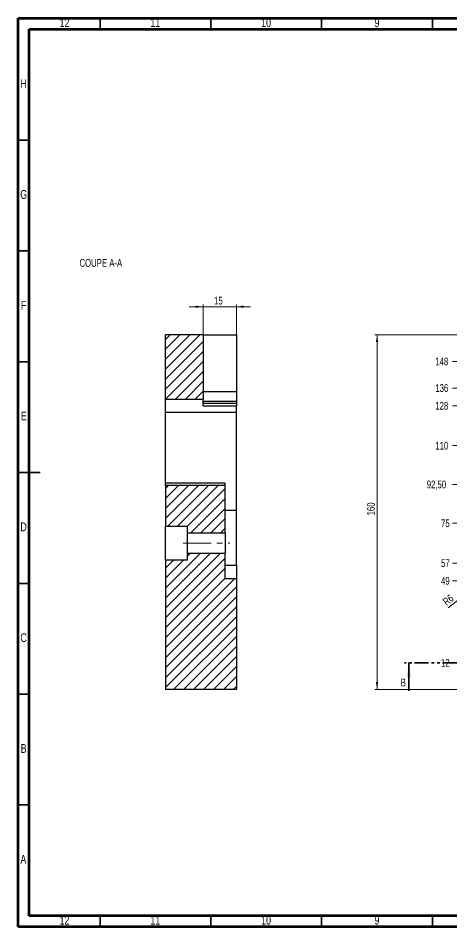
# Model space of a CAD drawing. Header units: millimetres. Extents: x 15 to 589, y 5 to 415.
# Drawn here: x 15 to 210.8, y 5 to 415 of the extents above; entities that cross this region are included whole.
import ezdxf

# ---------------------------------------------------------------- set-up
doc = ezdxf.new("R2010")
doc.units = ezdxf.units.MM
doc.linetypes.add('CENTERX2', pattern=[20.32, 12.7, -2.54, 2.54, -2.54])
doc.linetypes.add('PHANTOM', pattern=[12.7, 6.35, -1.27, 1.27, -1.27, 1.27, -1.27])
doc.styles.add('SLDTEXTSTYLE0', font='TXT', dxfattribs={"width": 0.75})
doc.dimstyles.new('SLDDIMSTYLE1', dxfattribs={"dimtxt": 3.5, "dimasz": 3.302, "dimexe": 0, "dimexo": 0.0625, "dimgap": 0.875, "dimtad": 0, "dimtih": 1, "dimtoh": 1, "dimrnd": 1e-09, "dimzin": 12, "dimdsep": 46, "dimtxsty": 'SLDTEXTSTYLE0', "dimblk1": 'NONE', "dimblk2": 'NONE', "dimsah": 1, "dimcen": 0.09, "dimadec": 0, "dimazin": 3, "dimtfac": 1, "dimtofl": 0, "dimtmove": 0, "dimatfit": 3, "dimldrblk": 'NONE', "dimfxl": 1, "dimfrac": 2, "dimtolj": 1, "dimtzin": 12, "dimarcsym": 0})
doc.dimstyles.new('SLDDIMSTYLE3', dxfattribs={"dimtxt": 3.5, "dimasz": 3.302, "dimexe": 0, "dimexo": 0.0625, "dimgap": 0.875, "dimtad": 1, "dimrnd": 1e-09, "dimzin": 12, "dimdsep": 46, "dimtxsty": 'SLDTEXTSTYLE0', "dimsah": 1, "dimcen": 0.09, "dimadec": 0, "dimazin": 3, "dimtfac": 1, "dimtofl": 0, "dimtmove": 0, "dimatfit": 3, "dimfxl": 1, "dimfrac": 2, "dimtolj": 1, "dimtzin": 12, "dimarcsym": 0})
doc.dimstyles.new('SLDDIMSTYLE4', dxfattribs={"dimtxt": 3.5, "dimasz": 3.302, "dimexe": 0, "dimexo": 0.0625, "dimgap": 0.875, "dimtad": 1, "dimrnd": 1e-09, "dimzin": 12, "dimdsep": 46, "dimtxsty": 'SLDTEXTSTYLE0', "dimsah": 1, "dimcen": 0, "dimadec": 0, "dimazin": 3, "dimtfac": 1, "dimtofl": 0, "dimtmove": 0, "dimatfit": 3, "dimfxl": 1, "dimfrac": 2, "dimtolj": 1, "dimtzin": 12, "dimarcsym": 0})
doc.dimstyles.new('SLDDIMSTYLE5', dxfattribs={"dimtxt": 3.5, "dimasz": 3.302, "dimexe": 0, "dimexo": 0.0625, "dimgap": 0.875, "dimtad": 1, "dimrnd": 1e-09, "dimzin": 12, "dimdsep": 46, "dimtxsty": 'SLDTEXTSTYLE0', "dimsah": 1, "dimcen": 0.09, "dimadec": 0, "dimazin": 3, "dimtfac": 1, "dimtmove": 0, "dimatfit": 0, "dimfxl": 1, "dimfrac": 2, "dimtolj": 1, "dimtzin": 12, "dimarcsym": 0})

# ---------------------------------------------------------------- blocks, each defined once
blk = doc.blocks.new('_D_1')
at = {"color": 7, "linetype": 'Continuous', "lineweight": 18}
blk.add_line((228.02, 124.13), (211.08, 124.13), dxfattribs=at)
at = {"color": 7, "linetype": 'Continuous', "lineweight": 18, "insert": (205.9, 125.87), "char_height": 3.5, "attachment_point": 1, "style": 'SLDTEXTSTYLE0'}
blk.add_mtext('12', dxfattribs=at)
blk = doc.blocks.new('_None')
blk = doc.blocks.new('_D_4')
at = {"color": 7, "linetype": 'Continuous', "lineweight": 18}
blk.add_line((231.02, 161.13), (211.08, 161.13), dxfattribs=at)
at = {"color": 7, "linetype": 'Continuous', "lineweight": 18, "insert": (205.9, 162.87), "char_height": 3.5, "attachment_point": 1, "style": 'SLDTEXTSTYLE0'}
blk.add_mtext('49', dxfattribs=at)
blk = doc.blocks.new('_D_6')
at = {"color": 7, "linetype": 'Continuous', "lineweight": 18}
blk.add_line((262.02, 169.13), (211.08, 169.13), dxfattribs=at)
at = {"color": 7, "linetype": 'Continuous', "lineweight": 18, "insert": (205.9, 170.87), "char_height": 3.5, "attachment_point": 1, "style": 'SLDTEXTSTYLE0'}
blk.add_mtext('57', dxfattribs=at)
blk = doc.blocks.new('_D_9')
at = {"color": 7, "linetype": 'Continuous', "lineweight": 18}
blk.add_line((233.02, 187.13), (211.08, 187.13), dxfattribs=at)
at = {"color": 7, "linetype": 'Continuous', "lineweight": 18, "insert": (205.9, 188.87), "char_height": 3.5, "attachment_point": 1, "style": 'SLDTEXTSTYLE0'}
blk.add_mtext('75', dxfattribs=at)
blk = doc.blocks.new('_D_11')
at = {"color": 7, "linetype": 'Continuous', "lineweight": 18}
blk.add_line((245.02, 204.63), (211.08, 204.63), dxfattribs=at)
at = {"color": 7, "linetype": 'Continuous', "lineweight": 18, "insert": (199.44, 206.37), "char_height": 3.5, "attachment_point": 1, "style": 'SLDTEXTSTYLE0'}
blk.add_mtext('92,50', dxfattribs=at)
blk = doc.blocks.new('_D_13')
at = {"color": 7, "linetype": 'Continuous', "lineweight": 18}
blk.add_line((233.02, 222.13), (211.08, 222.13), dxfattribs=at)
at = {"color": 7, "linetype": 'Continuous', "lineweight": 18, "insert": (203.32, 223.87), "char_height": 3.5, "attachment_point": 1, "style": 'SLDTEXTSTYLE0'}
blk.add_mtext('110', dxfattribs=at)
blk = doc.blocks.new('_D_16')
at = {"color": 7, "linetype": 'Continuous', "lineweight": 18}
blk.add_line((262.02, 240.13), (211.08, 240.13), dxfattribs=at)
at = {"color": 7, "linetype": 'Continuous', "lineweight": 18, "insert": (203.32, 241.87), "char_height": 3.5, "attachment_point": 1, "style": 'SLDTEXTSTYLE0'}
blk.add_mtext('128', dxfattribs=at)
blk = doc.blocks.new('_D_19')
at = {"color": 7, "linetype": 'Continuous', "lineweight": 18}
blk.add_line((231.02, 248.13), (211.08, 248.13), dxfattribs=at)
at = {"color": 7, "linetype": 'Continuous', "lineweight": 18, "insert": (203.32, 249.87), "char_height": 3.5, "attachment_point": 1, "style": 'SLDTEXTSTYLE0'}
blk.add_mtext('136', dxfattribs=at)
blk = doc.blocks.new('_D_21')
at = {"color": 7, "linetype": 'Continuous', "lineweight": 18}
blk.add_line((228.02, 260.13), (211.08, 260.13), dxfattribs=at)
at = {"color": 7, "linetype": 'Continuous', "lineweight": 18, "insert": (203.32, 261.87), "char_height": 3.5, "attachment_point": 1, "style": 'SLDTEXTSTYLE0'}
blk.add_mtext('148', dxfattribs=at)
blk = doc.blocks.new('_D_57')
at = {"color": 7, "linetype": 'Continuous', "lineweight": 18}
for p, q in [((216.02, 272.13), (176.02, 272.13)), ((177.02, 272.13), (177.02, 112.13)), ((216.02, 112.13), (176.02, 112.13))]:
    blk.add_line(p, q, dxfattribs=at)
for points in [[(177.02, 272.13), (176.51, 268.83), (177.53, 268.83)], [(177.02, 112.13), (177.53, 115.44), (176.51, 115.44)]]:
    blk.add_solid(points, dxfattribs=at)
at = {"color": 7, "linetype": 'Continuous', "lineweight": 18, "insert": (172.51, 190.64), "char_height": 3.5, "attachment_point": 1, "rotation": 90, "style": 'SLDTEXTSTYLE0'}
blk.add_mtext('160', dxfattribs=at)
blk = doc.blocks.new('_D_61')
at = {"color": 7, "linetype": 'Continuous', "lineweight": 18}
for q in [(232.02, 167.13), (209.06, 148.98)]:
    blk.add_line((227.31, 163.41), q, dxfattribs=at)
blk.add_solid([(227.31, 163.41), (224.41, 161.76), (225.04, 160.97)], dxfattribs=at)
at = {"color": 7, "linetype": 'Continuous', "lineweight": 18, "insert": (206.27, 152.51), "char_height": 3.5, "attachment_point": 1, "rotation": 38.3375, "style": 'SLDTEXTSTYLE0'}
blk.add_mtext('R6', dxfattribs=at)
blk = doc.blocks.new('_D_62')
at = {"color": 7, "linetype": 'Continuous', "lineweight": 18}
for p, q in [((98.5, 284.82), (92.15, 284.82)), ((98.5, 244.13), (98.5, 285.82)), ((98.5, 284.82), (113.5, 284.82)), ((113.5, 241.13), (113.5, 285.82)), ((113.5, 284.82), (119.85, 284.82))]:
    blk.add_line(p, q, dxfattribs=at)
for points in [[(98.5, 284.82), (95.2, 285.33), (95.2, 284.31)], [(113.5, 284.82), (116.81, 284.31), (116.81, 285.33)]]:
    blk.add_solid(points, dxfattribs=at)
at = {"color": 7, "linetype": 'Continuous', "lineweight": 18, "insert": (103.45, 289.33), "char_height": 3.5, "attachment_point": 1, "style": 'SLDTEXTSTYLE0'}
blk.add_mtext('15', dxfattribs=at)

msp = doc.modelspace()

# ---------------------------------------------------------------- hatches: boundary and pattern name
at = {"linetype": 'Continuous', "lineweight": 18}
h = msp.add_hatch(dxfattribs=at)
h.set_pattern_fill('ANSI31', style=0)
h.paths.add_polyline_path([(81.503, 272.135), (81.503, 243.135), (98.503, 243.135), (98.503, 272.135)], flags=0)
h = msp.add_hatch(dxfattribs=at)
h.set_pattern_fill('ANSI31', style=0)
h.paths.add_polyline_path([(108.503, 182.635), (108.503, 204.138), (81.503, 204.138), (81.503, 185.635), (91.503, 185.635), (91.503, 182.635)], flags=0)
h = msp.add_hatch(dxfattribs=at)
h.set_pattern_fill('ANSI31', style=0)
h.paths.add_polyline_path([(81.503, 112.135), (113.503, 112.135), (113.503, 162.135), (108.503, 162.135), (108.503, 173.635), (91.503, 173.635), (91.503, 170.635), (81.503, 170.635)], flags=0)

# ---------------------------------------------------------------- linework, layer by layer
at = {"color": 7, "linetype": 'Continuous', "lineweight": 70}
for p, q in [((15, 5), (15, 415)), ((15, 415), (589, 415)), ((20, 10), (20, 410)), ((20, 410), (584, 410)), ((584, 10), (20, 10)), ((589, 5), (15, 5))]:
    msp.add_line(p, q, dxfattribs=at)
at = {"color": 7, "linetype": 'Continuous', "lineweight": 35}
for p, q in [((52, 410), (52, 415)), ((102, 410), (102, 415)), ((152, 410), (152, 415)), ((202, 410), (202, 415)), ((20, 360), (15, 360)), ((20, 310), (15, 310)), ((20, 260), (15, 260)), ((15, 210), (25, 210)), ((20, 210), (15, 210)), ((20, 160), (15, 160)), ((191.421, 111.435), (191.421, 124.135)), ((20, 110), (15, 110)), ((20, 60), (15, 60)), ((52, 10), (52, 5)), ((102, 10), (102, 5)), ((152, 10), (152, 5)), ((202, 10), (202, 5))]:
    msp.add_line(p, q, dxfattribs=at)
at = {"color": 7, "linetype": 'Continuous', "lineweight": 25}
for p, q in [((81.503, 243.135), (81.503, 272.135)), ((98.503, 272.135), (81.503, 272.135)), ((98.503, 272.135), (98.503, 243.135)), ((98.503, 272.135), (113.503, 272.135)), ((113.503, 272.135), (113.503, 246.607)), ((98.503, 246.607), (113.503, 246.607)), ((113.503, 246.607), (113.503, 242.135)), ((81.503, 243.135), (98.503, 243.135)), ((81.503, 237.135), (81.503, 243.135)), ((98.503, 240.135), (98.503, 243.135)), ((113.503, 242.135), (113.503, 241.135)), ((113.503, 241.135), (98.503, 241.135)), ((98.503, 240.135), (113.503, 240.135)), ((113.503, 241.135), (113.503, 240.135)), ((113.503, 237.135), (113.503, 240.135)), ((113.503, 237.135), (81.503, 237.135)), ((81.503, 205.135), (81.503, 237.135)), ((113.503, 192.922), (113.503, 237.135)), ((81.503, 204.138), (81.503, 205.135)), ((108.503, 205.135), (81.503, 205.135)), ((108.503, 204.138), (108.503, 205.135)), ((81.503, 204.138), (81.503, 185.635)), ((108.503, 204.138), (81.503, 204.138)), ((108.503, 182.635), (108.503, 204.138)), ((113.503, 192.922), (108.503, 192.922)), ((113.503, 168.135), (113.503, 192.922)), ((91.503, 185.635), (81.503, 185.635)), ((81.503, 170.635), (81.503, 185.635)), ((91.503, 182.635), (91.503, 185.635)), ((108.503, 182.635), (91.503, 182.635)), ((91.503, 173.635), (91.503, 182.635)), ((108.503, 182.635), (108.503, 173.635)), ((91.503, 170.635), (91.503, 173.635)), ((91.503, 173.635), (108.503, 173.635)), ((108.503, 162.135), (108.503, 173.635)), ((81.503, 170.635), (81.503, 112.135)), ((81.503, 170.635), (91.503, 170.635)), ((108.503, 168.135), (113.503, 168.135)), ((113.503, 168.135), (113.503, 162.135)), ((108.503, 162.135), (113.503, 162.135)), ((113.503, 162.135), (113.503, 112.135)), ((113.503, 112.135), (81.503, 112.135))]:
    msp.add_line(p, q, dxfattribs=at)
at = {"color": 8, "linetype": 'Continuous', "lineweight": 25}
msp.add_line((98.503, 242.135), (113.503, 242.135), dxfattribs=at)
at = {"color": 7, "linetype": 'CENTERX2', "lineweight": 18}
msp.add_line((89.503, 178.135), (110.503, 178.135), dxfattribs=at)
at = {"color": 7, "linetype": 'PHANTOM', "lineweight": 35}
msp.add_line((276.478, 124.135), (189.421, 124.135), dxfattribs=at)
at = {"color": 7, "linetype": 'Continuous', "lineweight": 35}
msp.add_solid([(191.421, 124.135), (190.405, 117.785), (192.437, 117.785)], dxfattribs=at)

# ---------------------------------------------------------------- texts
at = {"color": 7, "linetype": 'Continuous', "lineweight": 0, "attachment_point": 2, "style": 'SLDTEXTSTYLE0'}
for s, insert, char_height in [('12', (35.92, 414.973), 3.9688), ('11', (76.92, 414.973), 3.9688), ('10', (126.92, 414.973), 3.9688), ('9', (176.96, 414.973), 3.969), ('H', (17.49, 387.473), 3.969), ('G', (17.487, 337.473), 3.969), ('COUPE A-A', (52.318, 306.348), 3.5), ('F', (17.458, 287.473), 3.969), ('E', (17.508, 237.473), 3.969), ('D', (17.453, 187.473), 3.969), ('C', (17.459, 137.473), 3.969), ('B', (17.471, 87.473), 3.969), ('A', (17.34, 37.473), 3.969), ('12', (35.92, 9.973), 3.9688), ('11', (76.92, 9.973), 3.9688), ('10', (126.92, 9.973), 3.9688), ('9', (176.96, 9.973), 3.969)]:
    msp.add_mtext(s, dxfattribs=dict(at, insert=insert, char_height=char_height))
at = {"color": 7, "linetype": 'Continuous', "insert": (187.67, 116.996), "char_height": 3.5, "attachment_point": 1, "style": 'SLDTEXTSTYLE0'}
msp.add_mtext('B', dxfattribs=at)

# ---------------------------------------------------------------- dimensions: what is measured, and where the dimension line sits
at = {"color": 7, "linetype": 'Continuous', "lineweight": 18}
dim = msp.add_linear_dim(base=(113.503, 284.817), p1=(98.503, 243.135), p2=(113.503, 240.135), dimstyle='SLDDIMSTYLE5', dxfattribs=at)
dim.commit()
dim.dimension.update_dxf_attribs({"geometry": '_D_62', "text_midpoint": (106.031, 284.817), "dimtype": 160})
dim = msp.add_linear_dim(base=(177.021, 112.135), p1=(217.021, 272.135), p2=(217.021, 112.135), angle=90, dimstyle='SLDDIMSTYLE3', dxfattribs=at)
dim.commit()
dim.dimension.update_dxf_attribs({"geometry": '_D_57', "text_midpoint": (177.021, 194.518), "dimtype": 160})
for feature_location, offset, picture, middle in [((229.021, 260.135), (-17.945, 0), '_D_21', (207.197, 260.135)), ((232.021, 248.135), (-20.945, 0), '_D_19', (207.197, 248.135)), ((263.021, 240.135), (-51.945, 0), '_D_16', (207.197, 240.135)), ((234.021, 222.135), (-22.945, 0), '_D_13', (207.197, 222.135)), ((246.021, 204.635), (-34.945, 0), '_D_11', (205.258, 204.635)), ((234.021, 187.135), (-22.945, 0), '_D_9', (208.49, 187.135)), ((263.021, 169.135), (-51.945, 0), '_D_6', (208.49, 169.135)), ((232.021, 161.135), (-20.945, 0), '_D_4', (208.49, 161.135)), ((229.021, 124.135), (-17.945, 0), '_D_1', (208.49, 124.135))]:
    dim = msp.add_ordinate_dim(feature_location=feature_location, offset=offset, dtype=0, origin=(447.021, 112.135), dimstyle='SLDDIMSTYLE1', dxfattribs=at)
    dim.commit()
    dim.dimension.update_dxf_attribs({"geometry": picture, "text_midpoint": middle})
dim = msp.add_radius_dim(center=(232.021, 167.135), mpoint=(227.315, 163.413), dimstyle='SLDDIMSTYLE4', dxfattribs=at)
dim.commit()
dim.dimension.update_dxf_attribs({"geometry": '_D_61', "text_midpoint": (211.077, 150.572), "dimtype": 164})

doc.saveas('drawing.dxf')
